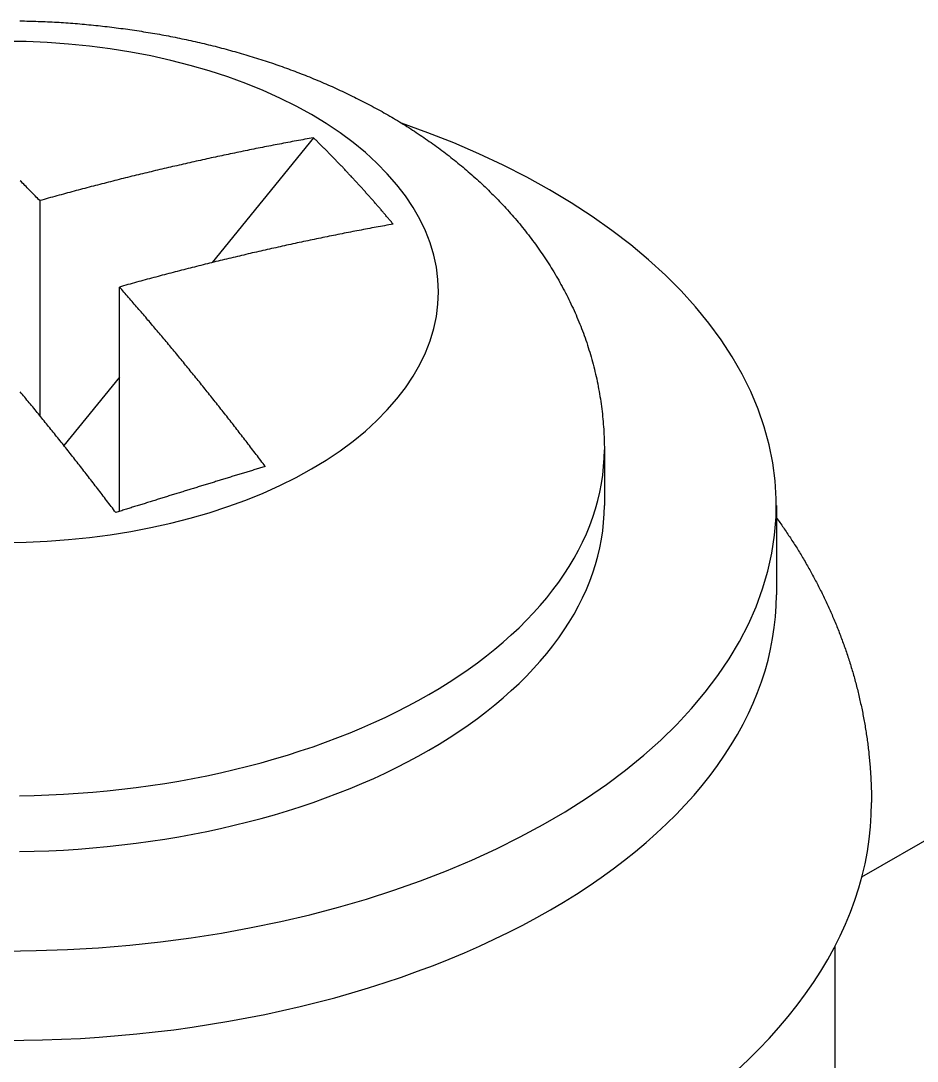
# Model space of a CAD drawing. Extents: x 3.27 to 9.48, y 3.29 to 7.63.
# Drawn here: x 9.0402 to 9.1756, y 6.4386 to 6.5957 of the extents above; entities that cross this region are included whole.
import ezdxf

# ---------------------------------------------------------------- set-up
doc = ezdxf.new("R2010")
doc.units = 0
doc.layers.add('VISIBLE_EDGES_ANSI_', color=7, linetype='CONTINUOUS')
doc.layers.add('VISIBLE_TANGENT_EDGES_ANSI', color=7, linetype='CONTINUOUS')

msp = doc.modelspace()

# ---------------------------------------------------------------- linework, layer by layer
at = {"layer": 'VISIBLE_EDGES_ANSI_'}
for p, q in [((9.08444, 6.57801), (9.06916, 6.55917)), ((9.0431, 6.56852), (9.0431, 6.53608)), ((9.16727, 6.46642), (9.33292, 6.56205)), ((9.05514, 6.52161), (9.05514, 6.55548)), ((9.05514, 6.54188), (9.04675, 6.53155)), ((9.12838, 6.53092), (9.12838, 6.52251)), ((9.15436, 6.52251), (9.15436, 6.50901))]:
    msp.add_line(p, q, dxfattribs=at)
for points in [[(9.04009, 6.59567, 0), (9.04044, 6.59566, 0), (9.04079, 6.59565, 0), (9.04114, 6.59564, 0), (9.04149, 6.59564, 0), (9.04184, 6.59563, 0), (9.04219, 6.59561, 0), (9.04253, 6.5956, 0), (9.04288, 6.59559, 0), (9.04323, 6.59558, 0), (9.04358, 6.59556, 0), (9.04393, 6.59555, 0), (9.04428, 6.59553, 0), (9.04462, 6.59551, 0), (9.04497, 6.5955, 0), (9.04532, 6.59548, 0), (9.04567, 6.59546, 0), (9.04602, 6.59544, 0), (9.04636, 6.59541, 0), (9.04671, 6.59539, 0), (9.04706, 6.59537, 0), (9.04741, 6.59534, 0), (9.04775, 6.59532, 0), (9.0481, 6.59529, 0), (9.04845, 6.59527, 0), (9.0488, 6.59524, 0), (9.04914, 6.59521, 0), (9.04949, 6.59518, 0), (9.04984, 6.59515, 0), (9.05018, 6.59512, 0), (9.05053, 6.59508, 0), (9.05087, 6.59505, 0), (9.05122, 6.59502, 0), (9.05157, 6.59498, 0), (9.05191, 6.59495, 0), (9.05226, 6.59491, 0), (9.0526, 6.59487, 0), (9.05295, 6.59483, 0), (9.05329, 6.59479, 0), (9.05364, 6.59475, 0), (9.05398, 6.59471, 0), (9.05433, 6.59467, 0), (9.05467, 6.59462, 0), (9.05502, 6.59458, 0), (9.05536, 6.59453, 0), (9.0557, 6.59449, 0), (9.05605, 6.59444, 0), (9.05639, 6.59439, 0), (9.05673, 6.59435, 0), (9.05708, 6.5943, 0), (9.05742, 6.59424, 0), (9.05776, 6.59419, 0), (9.05811, 6.59414, 0), (9.05845, 6.59409, 0), (9.05879, 6.59403, 0), (9.05913, 6.59398, 0), (9.05947, 6.59392, 0), (9.05981, 6.59387, 0), (9.06015, 6.59381, 0), (9.0605, 6.59375, 0), (9.06084, 6.59369, 0), (9.06118, 6.59363, 0), (9.06152, 6.59357, 0), (9.06186, 6.5935, 0), (9.0622, 6.59344, 0), (9.06253, 6.59338, 0), (9.06287, 6.59331, 0), (9.06321, 6.59325, 0), (9.06355, 6.59318, 0), (9.06389, 6.59311, 0), (9.06423, 6.59304, 0), (9.06456, 6.59297, 0), (9.0649, 6.5929, 0), (9.06524, 6.59283, 0), (9.06557, 6.59276, 0), (9.06591, 6.59268, 0), (9.06625, 6.59261, 0), (9.06658, 6.59253, 0), (9.06692, 6.59246, 0), (9.06725, 6.59238, 0), (9.06759, 6.5923, 0), (9.06792, 6.59222, 0), (9.06825, 6.59214, 0), (9.06859, 6.59206, 0), (9.06892, 6.59198, 0), (9.06925, 6.5919, 0), (9.06959, 6.59182, 0), (9.06992, 6.59173, 0), (9.07025, 6.59165, 0), (9.07058, 6.59156, 0), (9.07091, 6.59147, 0), (9.07125, 6.59138, 0), (9.07158, 6.59129, 0), (9.07191, 6.5912, 0), (9.07224, 6.59111, 0), (9.07257, 6.59102, 0), (9.07289, 6.59093, 0), (9.07322, 6.59083, 0), (9.07355, 6.59074, 0), (9.07388, 6.59064, 0), (9.07421, 6.59055, 0), (9.07453, 6.59045, 0), (9.07486, 6.59035, 0), (9.07519, 6.59025, 0), (9.07551, 6.59015, 0), (9.07584, 6.59005, 0), (9.07616, 6.58994, 0), (9.07649, 6.58984, 0), (9.07681, 6.58974, 0), (9.07714, 6.58963, 0), (9.07746, 6.58952, 0), (9.07778, 6.58942, 0), (9.0781, 6.58931, 0), (9.07843, 6.5892, 0), (9.07875, 6.58909, 0), (9.07907, 6.58898, 0), (9.07939, 6.58886, 0), (9.07971, 6.58875, 0), (9.08003, 6.58864, 0), (9.08035, 6.58852, 0), (9.08067, 6.5884, 0), (9.08099, 6.58829, 0), (9.08131, 6.58817, 0), (9.08162, 6.58805, 0), (9.08194, 6.58793, 0), (9.08226, 6.58781, 0), (9.08257, 6.58768, 0), (9.08289, 6.58756, 0), (9.0832, 6.58744, 0), (9.08352, 6.58731, 0), (9.08383, 6.58719, 0), (9.08415, 6.58706, 0), (9.08446, 6.58693, 0), (9.08477, 6.5868, 0), (9.08509, 6.58667, 0), (9.0854, 6.58654, 0), (9.08571, 6.58641, 0), (9.08602, 6.58627, 0), (9.08633, 6.58614, 0), (9.08664, 6.586, 0), (9.08695, 6.58587, 0), (9.08726, 6.58573, 0), (9.08756, 6.58559, 0), (9.08787, 6.58545, 0), (9.08818, 6.58531, 0), (9.08849, 6.58517, 0), (9.08879, 6.58503, 0), (9.0891, 6.58488, 0), (9.0894, 6.58474, 0), (9.08971, 6.58459, 0), (9.09001, 6.58445, 0), (9.09031, 6.5843, 0), (9.09062, 6.58415, 0), (9.09092, 6.584, 0), (9.09122, 6.58385, 0), (9.09152, 6.5837, 0), (9.09182, 6.58355, 0), (9.09212, 6.58339, 0), (9.09242, 6.58324, 0), (9.09272, 6.58308, 0), (9.09302, 6.58292, 0), (9.09332, 6.58276, 0), (9.09361, 6.5826, 0), (9.09391, 6.58244, 0), (9.09421, 6.58228, 0), (9.0945, 6.58212, 0), (9.0948, 6.58196, 0), (9.09509, 6.58179, 0), (9.09538, 6.58162, 0), (9.09567, 6.58146, 0), (9.09597, 6.58129, 0), (9.09626, 6.58112, 0), (9.09655, 6.58095, 0), (9.09684, 6.58078, 0), (9.09713, 6.5806, 0), (9.09742, 6.58043, 0), (9.0977, 6.58025, 0), (9.09799, 6.58008, 0), (9.09828, 6.5799, 0), (9.09856, 6.57972, 0), (9.09885, 6.57954, 0), (9.09913, 6.57936, 0), (9.09942, 6.57917, 0), (9.0997, 6.57899, 0), (9.09998, 6.5788, 0), (9.10026, 6.57862, 0), (9.10054, 6.57843, 0), (9.10082, 6.57824, 0), (9.1011, 6.57805, 0), (9.10138, 6.57786, 0), (9.10166, 6.57767, 0), (9.10194, 6.57747, 0), (9.10221, 6.57728, 0), (9.10249, 6.57708, 0), (9.10276, 6.57688, 0), (9.10304, 6.57669, 0), (9.10331, 6.57649, 0), (9.10358, 6.57628, 0), (9.10385, 6.57608, 0), (9.10412, 6.57588, 0), (9.10439, 6.57567, 0), (9.10466, 6.57547, 0), (9.10493, 6.57526, 0), (9.1052, 6.57505, 0), (9.10546, 6.57484, 0), (9.10573, 6.57463, 0), (9.106, 6.57441, 0), (9.10626, 6.5742, 0), (9.10652, 6.57398, 0), (9.10678, 6.57377, 0), (9.10705, 6.57355, 0), (9.10731, 6.57333, 0), (9.10757, 6.57311, 0), (9.10782, 6.57288, 0), (9.10808, 6.57266, 0), (9.10834, 6.57243, 0), (9.10859, 6.57221, 0), (9.10885, 6.57198, 0), (9.1091, 6.57175, 0), (9.10936, 6.57152, 0), (9.10961, 6.57129, 0), (9.10986, 6.57105, 0), (9.11011, 6.57082, 0), (9.11036, 6.57058, 0), (9.11061, 6.57034, 0), (9.11086, 6.57011, 0), (9.1111, 6.56986, 0), (9.11135, 6.56962, 0), (9.11159, 6.56938, 0), (9.11184, 6.56913, 0), (9.11208, 6.56889, 0), (9.11232, 6.56864, 0), (9.11256, 6.56839, 0), (9.1128, 6.56814, 0), (9.11304, 6.56788, 0), (9.11328, 6.56763, 0), (9.11351, 6.56737, 0), (9.11375, 6.56711, 0), (9.11398, 6.56685, 0), (9.11422, 6.56659, 0), (9.11445, 6.56633, 0), (9.11468, 6.56607, 0), (9.11491, 6.5658, 0), (9.11514, 6.56553, 0), (9.11536, 6.56527, 0), (9.11559, 6.565, 0), (9.11581, 6.56472, 0), (9.11603, 6.56445, 0), (9.11626, 6.56418, 0), (9.11648, 6.5639, 0), (9.11669, 6.56362, 0), (9.11691, 6.56334, 0), (9.11713, 6.56306, 0), (9.11734, 6.56278, 0), (9.11755, 6.5625, 0), (9.11777, 6.56221, 0), (9.11798, 6.56193, 0), (9.11818, 6.56164, 0), (9.11839, 6.56135, 0), (9.1186, 6.56106, 0), (9.1188, 6.56076, 0), (9.119, 6.56047, 0), (9.1192, 6.56017, 0), (9.1194, 6.55987, 0), (9.1196, 6.55958, 0), (9.11979, 6.55927, 0), (9.11999, 6.55897, 0), (9.12018, 6.55867, 0), (9.12037, 6.55836, 0), (9.12056, 6.55806, 0), (9.12075, 6.55775, 0), (9.12093, 6.55744, 0), (9.12112, 6.55713, 0), (9.1213, 6.55681, 0), (9.12148, 6.5565, 0), (9.12166, 6.55618, 0), (9.12183, 6.55587, 0), (9.12201, 6.55555, 0), (9.12218, 6.55523, 0), (9.12235, 6.55491, 0), (9.12252, 6.55458, 0), (9.12269, 6.55426, 0), (9.12285, 6.55393, 0), (9.12301, 6.5536, 0), (9.12318, 6.55327, 0), (9.12333, 6.55294, 0), (9.12349, 6.55261, 0), (9.12365, 6.55227, 0), (9.1238, 6.55194, 0), (9.12395, 6.5516, 0), (9.1241, 6.55126, 0), (9.12424, 6.55092, 0), (9.12439, 6.55058, 0), (9.12453, 6.55024, 0), (9.12467, 6.54989, 0), (9.12481, 6.54955, 0), (9.12494, 6.5492, 0), (9.12508, 6.54885, 0), (9.12521, 6.5485, 0), (9.12534, 6.54815, 0), (9.12546, 6.54779, 0), (9.12559, 6.54744, 0), (9.12571, 6.54708, 0), (9.12582, 6.54672, 0), (9.12594, 6.54636, 0), (9.12605, 6.546, 0), (9.12617, 6.54564, 0), (9.12627, 6.54528, 0), (9.12638, 6.54492, 0), (9.12648, 6.54455, 0), (9.12658, 6.54419, 0), (9.12668, 6.54382, 0), (9.12678, 6.54345, 0), (9.12687, 6.54308, 0), (9.12696, 6.54271, 0), (9.12705, 6.54234, 0), (9.12713, 6.54197, 0), (9.12722, 6.5416, 0), (9.1273, 6.54123, 0), (9.12737, 6.54085, 0), (9.12745, 6.54048, 0), (9.12752, 6.5401, 0), (9.12759, 6.53973, 0), (9.12765, 6.53935, 0), (9.12772, 6.53897, 0), (9.12778, 6.53859, 0), (9.12783, 6.53821, 0), (9.12789, 6.53783, 0), (9.12794, 6.53745, 0), (9.12799, 6.53707, 0), (9.12804, 6.53669, 0), (9.12808, 6.53631, 0), (9.12812, 6.53593, 0), (9.12816, 6.53554, 0), (9.12819, 6.53516, 0), (9.12822, 6.53478, 0), (9.12825, 6.53439, 0), (9.12828, 6.53401, 0), (9.1283, 6.53362, 0), (9.12832, 6.53324, 0), (9.12834, 6.53285, 0), (9.12835, 6.53247, 0), (9.12836, 6.53208, 0), (9.12837, 6.5317, 0), (9.12838, 6.53131, 0), (9.12838, 6.53092, 0)], [(9.03783, 6.45523, 0), (9.04256, 6.45529, 0), (9.04729, 6.45545, 0), (9.052, 6.45573, 0), (9.05669, 6.45612, 0), (9.06135, 6.45662, 0), (9.06597, 6.45722, 0), (9.07054, 6.45794, 0), (9.07506, 6.45876, 0), (9.07952, 6.45968, 0), (9.08391, 6.46071, 0), (9.08822, 6.46185, 0), (9.09245, 6.46308, 0), (9.09658, 6.46441, 0), (9.10063, 6.46584, 0), (9.10456, 6.46736, 0), (9.10839, 6.46897, 0), (9.1121, 6.47067, 0), (9.11569, 6.47245, 0), (9.11915, 6.47432, 0), (9.12247, 6.47627, 0), (9.12566, 6.47829, 0), (9.1287, 6.48039, 0), (9.13159, 6.48256, 0), (9.13432, 6.48479, 0), (9.1369, 6.48709, 0), (9.13931, 6.48944, 0), (9.14156, 6.49185, 0), (9.14363, 6.49431, 0), (9.14553, 6.49681, 0), (9.14725, 6.49936, 0), (9.14879, 6.50195, 0), (9.15014, 6.50457, 0), (9.15131, 6.50722, 0), (9.15229, 6.5099, 0), (9.15309, 6.51259, 0), (9.15369, 6.5153, 0), (9.1541, 6.51803, 0), (9.15432, 6.52076, 0), (9.15435, 6.5235, 0), (9.15418, 6.52623, 0), (9.15383, 6.52896, 0), (9.15328, 6.53167, 0), (9.15254, 6.53437, 0), (9.15161, 6.53706, 0), (9.15049, 6.53971, 0), (9.14918, 6.54234, 0), (9.1477, 6.54494, 0), (9.14603, 6.5475, 0), (9.14418, 6.55002, 0), (9.14215, 6.55249, 0), (9.13996, 6.55491, 0), (9.13759, 6.55728, 0), (9.13506, 6.5596, 0), (9.13237, 6.56185, 0), (9.12953, 6.56403, 0), (9.12653, 6.56615, 0), (9.12338, 6.56819, 0), (9.1201, 6.57016, 0), (9.11667, 6.57206, 0), (9.11312, 6.57386, 0), (9.10944, 6.57559, 0), (9.10565, 6.57723, 0), (9.10174, 6.57877, 0), (9.09773, 6.58022, 0)], [(9.08444, 6.57801, 0), (9.08412, 6.57796, 0), (9.0838, 6.5779, 0), (9.08348, 6.57784, 0), (9.08316, 6.57778, 0), (9.08284, 6.57772, 0), (9.08252, 6.57766, 0), (9.0822, 6.57761, 0), (9.08187, 6.57755, 0), (9.08155, 6.57749, 0), (9.08123, 6.57743, 0), (9.08091, 6.57737, 0), (9.08059, 6.57731, 0), (9.08027, 6.57725, 0), (9.07994, 6.57718, 0), (9.07962, 6.57712, 0), (9.0793, 6.57706, 0), (9.07898, 6.577, 0), (9.07866, 6.57694, 0), (9.07834, 6.57688, 0), (9.07801, 6.57681, 0), (9.07769, 6.57675, 0), (9.07737, 6.57669, 0), (9.07705, 6.57662, 0), (9.07673, 6.57656, 0), (9.0764, 6.5765, 0), (9.07608, 6.57643, 0), (9.07576, 6.57637, 0), (9.07544, 6.5763, 0), (9.07511, 6.57624, 0), (9.07479, 6.57617, 0), (9.07447, 6.57611, 0), (9.07415, 6.57604, 0), (9.07383, 6.57598, 0), (9.0735, 6.57591, 0), (9.07318, 6.57584, 0), (9.07286, 6.57578, 0), (9.07254, 6.57571, 0), (9.07221, 6.57564, 0), (9.07189, 6.57558, 0), (9.07157, 6.57551, 0), (9.07125, 6.57544, 0), (9.07092, 6.57537, 0), (9.0706, 6.5753, 0), (9.07028, 6.57523, 0), (9.06996, 6.57517, 0), (9.06963, 6.5751, 0), (9.06931, 6.57503, 0), (9.06899, 6.57496, 0), (9.06866, 6.57489, 0), (9.06834, 6.57482, 0), (9.06802, 6.57475, 0), (9.0677, 6.57467, 0), (9.06737, 6.5746, 0), (9.06705, 6.57453, 0), (9.06673, 6.57446, 0), (9.0664, 6.57439, 0), (9.06608, 6.57432, 0), (9.06576, 6.57424, 0), (9.06544, 6.57417, 0), (9.06511, 6.5741, 0), (9.06479, 6.57402, 0), (9.06447, 6.57395, 0), (9.06414, 6.57388, 0), (9.06382, 6.5738, 0), (9.0635, 6.57373, 0), (9.06317, 6.57365, 0), (9.06285, 6.57358, 0), (9.06253, 6.5735, 0), (9.0622, 6.57343, 0), (9.06188, 6.57335, 0), (9.06156, 6.57328, 0), (9.06123, 6.5732, 0), (9.06091, 6.57312, 0), (9.06059, 6.57305, 0), (9.06026, 6.57297, 0), (9.05994, 6.57289, 0), (9.05962, 6.57282, 0), (9.05929, 6.57274, 0), (9.05897, 6.57266, 0), (9.05865, 6.57258, 0), (9.05832, 6.5725, 0), (9.058, 6.57243, 0), (9.05768, 6.57235, 0), (9.05735, 6.57227, 0), (9.05703, 6.57219, 0), (9.05671, 6.57211, 0), (9.05638, 6.57203, 0), (9.05606, 6.57195, 0), (9.05573, 6.57187, 0), (9.05541, 6.57179, 0), (9.05509, 6.5717, 0), (9.05476, 6.57162, 0), (9.05444, 6.57154, 0), (9.05412, 6.57146, 0), (9.05379, 6.57138, 0), (9.05347, 6.57129, 0), (9.05314, 6.57121, 0), (9.05282, 6.57113, 0), (9.0525, 6.57105, 0), (9.05217, 6.57096, 0), (9.05185, 6.57088, 0), (9.05153, 6.5708, 0), (9.0512, 6.57071, 0), (9.05088, 6.57063, 0), (9.05055, 6.57054, 0), (9.05023, 6.57046, 0), (9.04991, 6.57037, 0), (9.04958, 6.57029, 0), (9.04926, 6.5702, 0), (9.04893, 6.57011, 0), (9.04861, 6.57003, 0), (9.04829, 6.56994, 0), (9.04796, 6.56985, 0), (9.04764, 6.56977, 0), (9.04731, 6.56968, 0), (9.04699, 6.56959, 0), (9.04667, 6.5695, 0), (9.04634, 6.56942, 0), (9.04602, 6.56933, 0), (9.04569, 6.56924, 0), (9.04537, 6.56915, 0), (9.04505, 6.56906, 0), (9.04472, 6.56897, 0), (9.0444, 6.56888, 0), (9.04407, 6.56879, 0), (9.04375, 6.5687, 0), (9.04342, 6.56861, 0), (9.0431, 6.56852, 0)], [(9.09648, 6.56497, 0), (9.09639, 6.56508, 0), (9.0963, 6.56519, 0), (9.09621, 6.5653, 0), (9.09612, 6.5654, 0), (9.09603, 6.56551, 0), (9.09594, 6.56562, 0), (9.09585, 6.56573, 0), (9.09576, 6.56583, 0), (9.09567, 6.56594, 0), (9.09558, 6.56605, 0), (9.09549, 6.56615, 0), (9.0954, 6.56626, 0), (9.09531, 6.56637, 0), (9.09522, 6.56647, 0), (9.09513, 6.56658, 0), (9.09504, 6.56668, 0), (9.09495, 6.56679, 0), (9.09486, 6.5669, 0), (9.09477, 6.567, 0), (9.09468, 6.56711, 0), (9.09459, 6.56721, 0), (9.0945, 6.56732, 0), (9.09441, 6.56742, 0), (9.09431, 6.56753, 0), (9.09422, 6.56764, 0), (9.09413, 6.56774, 0), (9.09404, 6.56785, 0), (9.09395, 6.56795, 0), (9.09386, 6.56806, 0), (9.09377, 6.56816, 0), (9.09367, 6.56827, 0), (9.09358, 6.56837, 0), (9.09349, 6.56848, 0), (9.0934, 6.56858, 0), (9.09331, 6.56868, 0), (9.09322, 6.56879, 0), (9.09312, 6.56889, 0), (9.09303, 6.569, 0), (9.09294, 6.5691, 0), (9.09285, 6.56921, 0), (9.09275, 6.56931, 0), (9.09266, 6.56941, 0), (9.09257, 6.56952, 0), (9.09248, 6.56962, 0), (9.09238, 6.56972, 0), (9.09229, 6.56983, 0), (9.0922, 6.56993, 0), (9.09211, 6.57004, 0), (9.09201, 6.57014, 0), (9.09192, 6.57024, 0), (9.09183, 6.57034, 0), (9.09173, 6.57045, 0), (9.09164, 6.57055, 0), (9.09155, 6.57065, 0), (9.09145, 6.57076, 0), (9.09136, 6.57086, 0), (9.09127, 6.57096, 0), (9.09117, 6.57106, 0), (9.09108, 6.57117, 0), (9.09099, 6.57127, 0), (9.09089, 6.57137, 0), (9.0908, 6.57147, 0), (9.0907, 6.57157, 0), (9.09061, 6.57168, 0), (9.09052, 6.57178, 0), (9.09042, 6.57188, 0), (9.09033, 6.57198, 0), (9.09023, 6.57208, 0), (9.09014, 6.57219, 0), (9.09004, 6.57229, 0), (9.08995, 6.57239, 0), (9.08986, 6.57249, 0), (9.08976, 6.57259, 0), (9.08967, 6.57269, 0), (9.08957, 6.57279, 0), (9.08948, 6.57289, 0), (9.08938, 6.57299, 0), (9.08929, 6.57309, 0), (9.08919, 6.5732, 0), (9.0891, 6.5733, 0), (9.089, 6.5734, 0), (9.08891, 6.5735, 0), (9.08881, 6.5736, 0), (9.08872, 6.5737, 0), (9.08862, 6.5738, 0), (9.08852, 6.5739, 0), (9.08843, 6.574, 0), (9.08833, 6.5741, 0), (9.08824, 6.5742, 0), (9.08814, 6.5743, 0), (9.08804, 6.5744, 0), (9.08795, 6.57449, 0), (9.08785, 6.57459, 0), (9.08776, 6.57469, 0), (9.08766, 6.57479, 0), (9.08756, 6.57489, 0), (9.08747, 6.57499, 0), (9.08737, 6.57509, 0), (9.08727, 6.57519, 0), (9.08718, 6.57529, 0), (9.08708, 6.57539, 0), (9.08698, 6.57548, 0), (9.08689, 6.57558, 0), (9.08679, 6.57568, 0), (9.08669, 6.57578, 0), (9.0866, 6.57588, 0), (9.0865, 6.57598, 0), (9.0864, 6.57607, 0), (9.08631, 6.57617, 0), (9.08621, 6.57627, 0), (9.08611, 6.57637, 0), (9.08601, 6.57646, 0), (9.08592, 6.57656, 0), (9.08582, 6.57666, 0), (9.08572, 6.57676, 0), (9.08562, 6.57685, 0), (9.08553, 6.57695, 0), (9.08543, 6.57705, 0), (9.08533, 6.57714, 0), (9.08523, 6.57724, 0), (9.08513, 6.57734, 0), (9.08504, 6.57744, 0), (9.08494, 6.57753, 0), (9.08484, 6.57763, 0), (9.08474, 6.57772, 0), (9.08464, 6.57782, 0), (9.08454, 6.57792, 0), (9.08444, 6.57801, 0)], [(9.0431, 6.56852, 0), (9.04293, 6.5687, 0), (9.04275, 6.56888, 0), (9.04258, 6.56905, 0), (9.04241, 6.56923, 0), (9.04224, 6.56941, 0), (9.04206, 6.56959, 0), (9.04189, 6.56976, 0), (9.04172, 6.56994, 0), (9.04155, 6.57011, 0), (9.04137, 6.57029, 0), (9.0412, 6.57047, 0), (9.04103, 6.57064, 0), (9.04086, 6.57082, 0), (9.04068, 6.57099, 0), (9.04051, 6.57117, 0), (9.04034, 6.57134, 0), (9.04016, 6.57151, 0)], [(9.09648, 6.56497, 0), (9.09616, 6.56492, 0), (9.09584, 6.56486, 0), (9.09552, 6.5648, 0), (9.09519, 6.56474, 0), (9.09487, 6.56468, 0), (9.09455, 6.56463, 0), (9.09423, 6.56457, 0), (9.09391, 6.56451, 0), (9.09359, 6.56445, 0), (9.09327, 6.56439, 0), (9.09294, 6.56433, 0), (9.09262, 6.56427, 0), (9.0923, 6.56421, 0), (9.09198, 6.56415, 0), (9.09166, 6.56408, 0), (9.09134, 6.56402, 0), (9.09101, 6.56396, 0), (9.09069, 6.5639, 0), (9.09037, 6.56384, 0), (9.09005, 6.56377, 0), (9.08973, 6.56371, 0), (9.0894, 6.56365, 0), (9.08908, 6.56359, 0), (9.08876, 6.56352, 0), (9.08844, 6.56346, 0), (9.08812, 6.56339, 0), (9.08779, 6.56333, 0), (9.08747, 6.56327, 0), (9.08715, 6.5632, 0), (9.08683, 6.56314, 0), (9.08651, 6.56307, 0), (9.08618, 6.563, 0), (9.08586, 6.56294, 0), (9.08554, 6.56287, 0), (9.08522, 6.56281, 0), (9.08489, 6.56274, 0), (9.08457, 6.56267, 0), (9.08425, 6.5626, 0), (9.08393, 6.56254, 0), (9.0836, 6.56247, 0), (9.08328, 6.5624, 0), (9.08296, 6.56233, 0), (9.08264, 6.56226, 0), (9.08231, 6.5622, 0), (9.08199, 6.56213, 0), (9.08167, 6.56206, 0), (9.08135, 6.56199, 0), (9.08102, 6.56192, 0), (9.0807, 6.56185, 0), (9.08038, 6.56178, 0), (9.08005, 6.56171, 0), (9.07973, 6.56164, 0), (9.07941, 6.56156, 0), (9.07909, 6.56149, 0), (9.07876, 6.56142, 0), (9.07844, 6.56135, 0), (9.07812, 6.56128, 0), (9.07779, 6.5612, 0), (9.07747, 6.56113, 0), (9.07715, 6.56106, 0), (9.07682, 6.56099, 0), (9.0765, 6.56091, 0), (9.07618, 6.56084, 0), (9.07586, 6.56076, 0), (9.07553, 6.56069, 0), (9.07521, 6.56062, 0), (9.07489, 6.56054, 0), (9.07456, 6.56047, 0), (9.07424, 6.56039, 0), (9.07392, 6.56031, 0), (9.07359, 6.56024, 0), (9.07327, 6.56016, 0), (9.07295, 6.56009, 0), (9.07262, 6.56001, 0), (9.0723, 6.55993, 0), (9.07198, 6.55986, 0), (9.07165, 6.55978, 0), (9.07133, 6.5597, 0), (9.07101, 6.55962, 0), (9.07068, 6.55954, 0), (9.07036, 6.55947, 0), (9.07003, 6.55939, 0), (9.06971, 6.55931, 0), (9.06939, 6.55923, 0), (9.06906, 6.55915, 0), (9.06874, 6.55907, 0), (9.06842, 6.55899, 0), (9.06809, 6.55891, 0), (9.06777, 6.55883, 0), (9.06745, 6.55875, 0), (9.06712, 6.55867, 0), (9.0668, 6.55858, 0), (9.06647, 6.5585, 0), (9.06615, 6.55842, 0), (9.06583, 6.55834, 0), (9.0655, 6.55826, 0), (9.06518, 6.55817, 0), (9.06486, 6.55809, 0), (9.06453, 6.55801, 0), (9.06421, 6.55792, 0), (9.06388, 6.55784, 0), (9.06356, 6.55776, 0), (9.06324, 6.55767, 0), (9.06291, 6.55759, 0), (9.06259, 6.5575, 0), (9.06226, 6.55742, 0), (9.06194, 6.55733, 0), (9.06162, 6.55725, 0), (9.06129, 6.55716, 0), (9.06097, 6.55708, 0), (9.06064, 6.55699, 0), (9.06032, 6.5569, 0), (9.06, 6.55682, 0), (9.05967, 6.55673, 0), (9.05935, 6.55664, 0), (9.05902, 6.55655, 0), (9.0587, 6.55647, 0), (9.05838, 6.55638, 0), (9.05805, 6.55629, 0), (9.05773, 6.5562, 0), (9.0574, 6.55611, 0), (9.05708, 6.55602, 0), (9.05676, 6.55593, 0), (9.05643, 6.55584, 0), (9.05611, 6.55575, 0), (9.05578, 6.55566, 0), (9.05546, 6.55557, 0), (9.05514, 6.55548, 0)], [(9.07717, 6.52838, 0), (9.077, 6.52861, 0), (9.07683, 6.52884, 0), (9.07665, 6.52906, 0), (9.07648, 6.52929, 0), (9.07631, 6.52952, 0), (9.07614, 6.52974, 0), (9.07597, 6.52997, 0), (9.0758, 6.53019, 0), (9.07563, 6.53042, 0), (9.07546, 6.53064, 0), (9.07528, 6.53087, 0), (9.07511, 6.53109, 0), (9.07494, 6.53131, 0), (9.07477, 6.53154, 0), (9.0746, 6.53176, 0), (9.07443, 6.53199, 0), (9.07426, 6.53221, 0), (9.07408, 6.53243, 0), (9.07391, 6.53265, 0), (9.07374, 6.53288, 0), (9.07357, 6.5331, 0), (9.0734, 6.53332, 0), (9.07323, 6.53354, 0), (9.07305, 6.53376, 0), (9.07288, 6.53398, 0), (9.07271, 6.53421, 0), (9.07254, 6.53443, 0), (9.07237, 6.53465, 0), (9.0722, 6.53487, 0), (9.07202, 6.53509, 0), (9.07185, 6.53531, 0), (9.07168, 6.53553, 0), (9.07151, 6.53575, 0), (9.07134, 6.53596, 0), (9.07117, 6.53618, 0), (9.07099, 6.5364, 0), (9.07082, 6.53662, 0), (9.07065, 6.53684, 0), (9.07048, 6.53706, 0), (9.07031, 6.53727, 0), (9.07013, 6.53749, 0), (9.06996, 6.53771, 0), (9.06979, 6.53793, 0), (9.06962, 6.53814, 0), (9.06945, 6.53836, 0), (9.06927, 6.53858, 0), (9.0691, 6.53879, 0), (9.06893, 6.53901, 0), (9.06876, 6.53922, 0), (9.06859, 6.53944, 0), (9.06841, 6.53965, 0), (9.06824, 6.53987, 0), (9.06807, 6.54008, 0), (9.0679, 6.5403, 0), (9.06773, 6.54051, 0), (9.06755, 6.54072, 0), (9.06738, 6.54094, 0), (9.06721, 6.54115, 0), (9.06704, 6.54136, 0), (9.06687, 6.54158, 0), (9.06669, 6.54179, 0), (9.06652, 6.542, 0), (9.06635, 6.54221, 0), (9.06618, 6.54243, 0), (9.066, 6.54264, 0), (9.06583, 6.54285, 0), (9.06566, 6.54306, 0), (9.06549, 6.54327, 0), (9.06532, 6.54348, 0), (9.06514, 6.54369, 0), (9.06497, 6.5439, 0), (9.0648, 6.54411, 0), (9.06463, 6.54432, 0), (9.06445, 6.54453, 0), (9.06428, 6.54474, 0), (9.06411, 6.54495, 0), (9.06394, 6.54516, 0), (9.06376, 6.54537, 0), (9.06359, 6.54558, 0), (9.06342, 6.54578, 0), (9.06325, 6.54599, 0), (9.06308, 6.5462, 0), (9.0629, 6.54641, 0), (9.06273, 6.54661, 0), (9.06256, 6.54682, 0), (9.06239, 6.54703, 0), (9.06221, 6.54723, 0), (9.06204, 6.54744, 0), (9.06187, 6.54765, 0), (9.0617, 6.54785, 0), (9.06152, 6.54806, 0), (9.06135, 6.54826, 0), (9.06118, 6.54847, 0), (9.06101, 6.54867, 0), (9.06083, 6.54888, 0), (9.06066, 6.54908, 0), (9.06049, 6.54928, 0), (9.06032, 6.54949, 0), (9.06014, 6.54969, 0), (9.05997, 6.54989, 0), (9.0598, 6.5501, 0), (9.05963, 6.5503, 0), (9.05945, 6.5505, 0), (9.05928, 6.5507, 0), (9.05911, 6.55091, 0), (9.05893, 6.55111, 0), (9.05876, 6.55131, 0), (9.05859, 6.55151, 0), (9.05842, 6.55171, 0), (9.05824, 6.55191, 0), (9.05807, 6.55211, 0), (9.0579, 6.55231, 0), (9.05773, 6.55251, 0), (9.05755, 6.55271, 0), (9.05738, 6.55291, 0), (9.05721, 6.55311, 0), (9.05704, 6.55331, 0), (9.05686, 6.55351, 0), (9.05669, 6.55371, 0), (9.05652, 6.55391, 0), (9.05634, 6.5541, 0), (9.05617, 6.5543, 0), (9.056, 6.5545, 0), (9.05583, 6.5547, 0), (9.05565, 6.55489, 0), (9.05548, 6.55509, 0), (9.05531, 6.55529, 0), (9.05514, 6.55548, 0)], [(9.05458, 6.52144, 0), (9.05441, 6.52166, 0), (9.05424, 6.52189, 0), (9.05407, 6.52212, 0), (9.0539, 6.52234, 0), (9.05373, 6.52257, 0), (9.05356, 6.52279, 0), (9.05339, 6.52302, 0), (9.05321, 6.52324, 0), (9.05304, 6.52347, 0), (9.05287, 6.52369, 0), (9.0527, 6.52392, 0), (9.05253, 6.52414, 0), (9.05236, 6.52437, 0), (9.05219, 6.52459, 0), (9.05201, 6.52481, 0), (9.05184, 6.52504, 0), (9.05167, 6.52526, 0), (9.0515, 6.52548, 0), (9.05133, 6.52571, 0), (9.05116, 6.52593, 0), (9.05099, 6.52615, 0), (9.05081, 6.52637, 0), (9.05064, 6.52659, 0), (9.05047, 6.52681, 0), (9.0503, 6.52704, 0), (9.05013, 6.52726, 0), (9.04996, 6.52748, 0), (9.04978, 6.5277, 0), (9.04961, 6.52792, 0), (9.04944, 6.52814, 0), (9.04927, 6.52836, 0), (9.0491, 6.52858, 0), (9.04893, 6.5288, 0), (9.04875, 6.52902, 0), (9.04858, 6.52924, 0), (9.04841, 6.52945, 0), (9.04824, 6.52967, 0), (9.04807, 6.52989, 0), (9.04789, 6.53011, 0), (9.04772, 6.53033, 0), (9.04755, 6.53054, 0), (9.04738, 6.53076, 0), (9.04721, 6.53098, 0), (9.04703, 6.53119, 0), (9.04686, 6.53141, 0), (9.04669, 6.53163, 0), (9.04652, 6.53184, 0), (9.04635, 6.53206, 0), (9.04617, 6.53227, 0), (9.046, 6.53249, 0), (9.04583, 6.5327, 0), (9.04566, 6.53292, 0), (9.04549, 6.53313, 0), (9.04531, 6.53335, 0), (9.04514, 6.53356, 0), (9.04497, 6.53378, 0), (9.0448, 6.53399, 0), (9.04463, 6.5342, 0), (9.04445, 6.53442, 0), (9.04428, 6.53463, 0), (9.04411, 6.53484, 0), (9.04394, 6.53505, 0), (9.04377, 6.53527, 0), (9.04359, 6.53548, 0), (9.04342, 6.53569, 0), (9.04325, 6.5359, 0), (9.04308, 6.53611, 0), (9.0429, 6.53632, 0), (9.04273, 6.53653, 0), (9.04256, 6.53674, 0), (9.04239, 6.53696, 0), (9.04221, 6.53717, 0), (9.04204, 6.53737, 0), (9.04187, 6.53758, 0), (9.0417, 6.53779, 0), (9.04153, 6.538, 0), (9.04135, 6.53821, 0), (9.04118, 6.53842, 0), (9.04101, 6.53863, 0), (9.04084, 6.53884, 0), (9.04066, 6.53904, 0), (9.04049, 6.53925, 0), (9.04032, 6.53946, 0), (9.04015, 6.53967, 0)], [(9.07717, 6.52838, 0), (9.07699, 6.52833, 0), (9.07682, 6.52828, 0), (9.07665, 6.52823, 0), (9.07647, 6.52817, 0), (9.0763, 6.52812, 0), (9.07612, 6.52807, 0), (9.07595, 6.52801, 0), (9.07578, 6.52796, 0), (9.0756, 6.52791, 0), (9.07543, 6.52786, 0), (9.07525, 6.5278, 0), (9.07508, 6.52775, 0), (9.0749, 6.5277, 0), (9.07473, 6.52764, 0), (9.07455, 6.52759, 0), (9.07438, 6.52754, 0), (9.07421, 6.52749, 0), (9.07403, 6.52743, 0), (9.07386, 6.52738, 0), (9.07368, 6.52733, 0), (9.07351, 6.52727, 0), (9.07333, 6.52722, 0), (9.07316, 6.52717, 0), (9.07298, 6.52711, 0), (9.07281, 6.52706, 0), (9.07263, 6.52701, 0), (9.07246, 6.52695, 0), (9.07228, 6.5269, 0), (9.07211, 6.52685, 0), (9.07193, 6.52679, 0), (9.07176, 6.52674, 0), (9.07158, 6.52669, 0), (9.07141, 6.52663, 0), (9.07123, 6.52658, 0), (9.07106, 6.52653, 0), (9.07088, 6.52647, 0), (9.07071, 6.52642, 0), (9.07053, 6.52636, 0), (9.07035, 6.52631, 0), (9.07018, 6.52626, 0), (9.07, 6.5262, 0), (9.06983, 6.52615, 0), (9.06965, 6.5261, 0), (9.06948, 6.52604, 0), (9.0693, 6.52599, 0), (9.06913, 6.52593, 0), (9.06895, 6.52588, 0), (9.06877, 6.52583, 0), (9.0686, 6.52577, 0), (9.06842, 6.52572, 0), (9.06825, 6.52567, 0), (9.06807, 6.52561, 0), (9.06789, 6.52556, 0), (9.06772, 6.5255, 0), (9.06754, 6.52545, 0), (9.06737, 6.52539, 0), (9.06719, 6.52534, 0), (9.06701, 6.52529, 0), (9.06684, 6.52523, 0), (9.06666, 6.52518, 0), (9.06648, 6.52512, 0), (9.06631, 6.52507, 0), (9.06613, 6.52502, 0), (9.06595, 6.52496, 0), (9.06578, 6.52491, 0), (9.0656, 6.52485, 0), (9.06543, 6.5248, 0), (9.06525, 6.52474, 0), (9.06507, 6.52469, 0), (9.0649, 6.52464, 0), (9.06472, 6.52458, 0), (9.06454, 6.52453, 0), (9.06437, 6.52447, 0), (9.06419, 6.52442, 0), (9.06401, 6.52436, 0), (9.06383, 6.52431, 0), (9.06366, 6.52425, 0), (9.06348, 6.5242, 0), (9.0633, 6.52414, 0), (9.06313, 6.52409, 0), (9.06295, 6.52403, 0), (9.06277, 6.52398, 0), (9.06259, 6.52393, 0), (9.06242, 6.52387, 0), (9.06224, 6.52382, 0), (9.06206, 6.52376, 0), (9.06189, 6.52371, 0), (9.06171, 6.52365, 0), (9.06153, 6.5236, 0), (9.06135, 6.52354, 0), (9.06118, 6.52349, 0), (9.061, 6.52343, 0), (9.06082, 6.52338, 0), (9.06064, 6.52332, 0), (9.06047, 6.52327, 0), (9.06029, 6.52321, 0), (9.06011, 6.52316, 0), (9.05993, 6.5231, 0), (9.05976, 6.52305, 0), (9.05958, 6.52299, 0), (9.0594, 6.52294, 0), (9.05922, 6.52288, 0), (9.05904, 6.52282, 0), (9.05887, 6.52277, 0), (9.05869, 6.52271, 0), (9.05851, 6.52266, 0), (9.05833, 6.5226, 0), (9.05815, 6.52255, 0), (9.05798, 6.52249, 0), (9.0578, 6.52244, 0), (9.05762, 6.52238, 0), (9.05744, 6.52233, 0), (9.05726, 6.52227, 0), (9.05708, 6.52222, 0), (9.05691, 6.52216, 0), (9.05673, 6.5221, 0), (9.05655, 6.52205, 0), (9.05637, 6.52199, 0), (9.05619, 6.52194, 0), (9.05601, 6.52188, 0), (9.05583, 6.52183, 0), (9.05566, 6.52177, 0), (9.05548, 6.52171, 0), (9.0553, 6.52166, 0), (9.05512, 6.5216, 0), (9.05494, 6.52155, 0), (9.05476, 6.52149, 0), (9.05458, 6.52144, 0)], [(9.04005, 6.47025, 0), (9.04227, 6.4703, 0), (9.04449, 6.47037, 0), (9.0467, 6.47048, 0), (9.04891, 6.47063, 0), (9.05111, 6.4708, 0), (9.05331, 6.471, 0), (9.05549, 6.47124, 0), (9.05767, 6.4715, 0), (9.05983, 6.4718, 0), (9.06198, 6.47213, 0), (9.06411, 6.47248, 0), (9.06623, 6.47287, 0), (9.06833, 6.47329, 0), (9.07041, 6.47374, 0), (9.07248, 6.47421, 0), (9.07452, 6.47472, 0), (9.07654, 6.47525, 0), (9.07854, 6.47581, 0), (9.08051, 6.47641, 0), (9.08246, 6.47702, 0), (9.08438, 6.47767, 0), (9.08627, 6.47834, 0), (9.08813, 6.47904, 0), (9.08997, 6.47977, 0), (9.09177, 6.48052, 0), (9.09354, 6.4813, 0), (9.09527, 6.4821, 0), (9.09697, 6.48293, 0), (9.09864, 6.48378, 0), (9.10026, 6.48465, 0), (9.10186, 6.48555, 0), (9.10341, 6.48646, 0), (9.10492, 6.4874, 0), (9.10639, 6.48836, 0), (9.10782, 6.48935, 0), (9.10921, 6.49035, 0), (9.11056, 6.49137, 0), (9.11186, 6.49241, 0), (9.11312, 6.49347, 0), (9.11433, 6.49454, 0), (9.11549, 6.49564, 0), (9.11661, 6.49674, 0), (9.11768, 6.49787, 0), (9.11871, 6.49901, 0), (9.11968, 6.50016, 0), (9.12061, 6.50133, 0), (9.12148, 6.50251, 0), (9.12231, 6.5037, 0), (9.12308, 6.5049, 0), (9.12381, 6.50611, 0), (9.12448, 6.50734, 0), (9.1251, 6.50857, 0), (9.12566, 6.50981, 0), (9.12618, 6.51106, 0), (9.12664, 6.51231, 0), (9.12704, 6.51357, 0), (9.1274, 6.51484, 0), (9.1277, 6.51611, 0), (9.12794, 6.51739, 0), (9.12813, 6.51867, 0), (9.12827, 6.51995, 0), (9.12835, 6.52123, 0), (9.12838, 6.52251, 0)], [(9.15436, 6.52067, 0), (9.1545, 6.52048, 0), (9.15463, 6.52029, 0), (9.15477, 6.5201, 0), (9.1549, 6.51991, 0), (9.15503, 6.51972, 0), (9.15517, 6.51953, 0), (9.1553, 6.51934, 0), (9.15543, 6.51915, 0), (9.15556, 6.51896, 0), (9.15569, 6.51877, 0), (9.15582, 6.51857, 0), (9.15595, 6.51838, 0), (9.15608, 6.51819, 0), (9.15621, 6.51799, 0), (9.15634, 6.5178, 0), (9.15647, 6.5176, 0), (9.1566, 6.51741, 0), (9.15672, 6.51721, 0), (9.15685, 6.51702, 0), (9.15698, 6.51682, 0), (9.1571, 6.51662, 0), (9.15723, 6.51642, 0), (9.15735, 6.51623, 0), (9.15748, 6.51603, 0), (9.1576, 6.51583, 0), (9.15772, 6.51563, 0), (9.15785, 6.51543, 0), (9.15797, 6.51523, 0), (9.15809, 6.51503, 0), (9.15821, 6.51483, 0), (9.15833, 6.51462, 0), (9.15845, 6.51442, 0), (9.15857, 6.51422, 0), (9.15869, 6.51402, 0), (9.15881, 6.51381, 0), (9.15892, 6.51361, 0), (9.15904, 6.5134, 0), (9.15916, 6.5132, 0), (9.15927, 6.51299, 0), (9.15939, 6.51279, 0), (9.1595, 6.51258, 0), (9.15962, 6.51238, 0), (9.15973, 6.51217, 0), (9.15984, 6.51196, 0), (9.15996, 6.51175, 0), (9.16007, 6.51154, 0), (9.16018, 6.51134, 0), (9.16029, 6.51113, 0), (9.1604, 6.51092, 0), (9.16051, 6.51071, 0), (9.16062, 6.5105, 0), (9.16073, 6.51028, 0), (9.16084, 6.51007, 0), (9.16094, 6.50986, 0), (9.16105, 6.50965, 0), (9.16116, 6.50944, 0), (9.16126, 6.50922, 0), (9.16137, 6.50901, 0), (9.16147, 6.5088, 0), (9.16157, 6.50858, 0), (9.16168, 6.50837, 0), (9.16178, 6.50815, 0), (9.16188, 6.50794, 0), (9.16198, 6.50772, 0), (9.16208, 6.5075, 0), (9.16218, 6.50729, 0), (9.16228, 6.50707, 0), (9.16238, 6.50685, 0), (9.16248, 6.50663, 0), (9.16257, 6.50641, 0), (9.16267, 6.5062, 0), (9.16277, 6.50598, 0), (9.16286, 6.50576, 0), (9.16296, 6.50554, 0), (9.16305, 6.50532, 0), (9.16314, 6.50509, 0), (9.16323, 6.50487, 0), (9.16333, 6.50465, 0), (9.16342, 6.50443, 0), (9.16351, 6.50421, 0), (9.1636, 6.50398, 0), (9.16369, 6.50376, 0), (9.16378, 6.50354, 0), (9.16386, 6.50331, 0), (9.16395, 6.50309, 0), (9.16404, 6.50286, 0), (9.16412, 6.50264, 0), (9.16421, 6.50241, 0), (9.16429, 6.50218, 0), (9.16437, 6.50196, 0), (9.16446, 6.50173, 0), (9.16454, 6.5015, 0), (9.16462, 6.50127, 0), (9.1647, 6.50105, 0), (9.16478, 6.50082, 0), (9.16486, 6.50059, 0), (9.16494, 6.50036, 0), (9.16502, 6.50013, 0), (9.16509, 6.4999, 0), (9.16517, 6.49967, 0), (9.16524, 6.49944, 0), (9.16532, 6.49921, 0), (9.16539, 6.49897, 0), (9.16546, 6.49874, 0), (9.16554, 6.49851, 0), (9.16561, 6.49828, 0), (9.16568, 6.49804, 0), (9.16575, 6.49781, 0), (9.16582, 6.49758, 0), (9.16589, 6.49734, 0), (9.16596, 6.49711, 0), (9.16602, 6.49688, 0), (9.16609, 6.49664, 0), (9.16615, 6.49641, 0), (9.16622, 6.49617, 0), (9.16628, 6.49593, 0), (9.16635, 6.4957, 0), (9.16641, 6.49546, 0), (9.16647, 6.49523, 0), (9.16653, 6.49499, 0), (9.16659, 6.49475, 0), (9.16665, 6.49451, 0), (9.16671, 6.49428, 0), (9.16677, 6.49404, 0), (9.16682, 6.4938, 0), (9.16688, 6.49356, 0), (9.16693, 6.49332, 0), (9.16699, 6.49308, 0), (9.16704, 6.49284, 0), (9.16709, 6.4926, 0), (9.16715, 6.49236, 0), (9.1672, 6.49212, 0), (9.16725, 6.49188, 0), (9.1673, 6.49164, 0), (9.16735, 6.4914, 0), (9.1674, 6.49116, 0), (9.16744, 6.49092, 0), (9.16749, 6.49068, 0), (9.16753, 6.49044, 0), (9.16758, 6.4902, 0), (9.16762, 6.48995, 0), (9.16767, 6.48971, 0), (9.16771, 6.48947, 0), (9.16775, 6.48923, 0), (9.16779, 6.48898, 0), (9.16783, 6.48874, 0), (9.16787, 6.4885, 0), (9.16791, 6.48826, 0), (9.16794, 6.48801, 0), (9.16798, 6.48777, 0), (9.16802, 6.48752, 0), (9.16805, 6.48728, 0), (9.16809, 6.48704, 0), (9.16812, 6.48679, 0), (9.16815, 6.48655, 0), (9.16818, 6.4863, 0), (9.16821, 6.48606, 0), (9.16824, 6.48581, 0), (9.16827, 6.48557, 0), (9.1683, 6.48532, 0), (9.16833, 6.48508, 0), (9.16835, 6.48483, 0), (9.16838, 6.48459, 0), (9.1684, 6.48434, 0), (9.16843, 6.48409, 0), (9.16845, 6.48385, 0), (9.16847, 6.4836, 0), (9.16849, 6.48335, 0), (9.16851, 6.48311, 0), (9.16853, 6.48286, 0), (9.16855, 6.48262, 0), (9.16857, 6.48237, 0), (9.16858, 6.48212, 0), (9.1686, 6.48188, 0), (9.16862, 6.48163, 0), (9.16863, 6.48138, 0), (9.16864, 6.48113, 0), (9.16865, 6.48089, 0), (9.16867, 6.48064, 0), (9.16868, 6.48039, 0), (9.16869, 6.48015, 0), (9.16869, 6.4799, 0), (9.1687, 6.47965, 0), (9.16871, 6.4794, 0), (9.16871, 6.47916, 0), (9.16872, 6.47891, 0), (9.16872, 6.47866, 0), (9.16873, 6.47841, 0), (9.16873, 6.47816, 0), (9.16873, 6.47792, 0), (9.16873, 6.47767, 0)], [(9.03783, 6.44173, 0), (9.04069, 6.44175, 0), (9.04354, 6.44181, 0), (9.0464, 6.44191, 0), (9.04925, 6.44205, 0), (9.05209, 6.44224, 0), (9.05493, 6.44246, 0), (9.05775, 6.44272, 0), (9.06056, 6.44302, 0), (9.06336, 6.44336, 0), (9.06614, 6.44375, 0), (9.06891, 6.44417, 0), (9.07165, 6.44463, 0), (9.07438, 6.44513, 0), (9.07709, 6.44566, 0), (9.07977, 6.44624, 0), (9.08242, 6.44685, 0), (9.08505, 6.4475, 0), (9.08765, 6.44819, 0), (9.09022, 6.44891, 0), (9.09276, 6.44967, 0), (9.09527, 6.45047, 0), (9.09774, 6.4513, 0), (9.10017, 6.45217, 0), (9.10257, 6.45307, 0), (9.10493, 6.454, 0), (9.10725, 6.45497, 0), (9.10952, 6.45597, 0), (9.11176, 6.457, 0), (9.11394, 6.45806, 0), (9.11609, 6.45916, 0), (9.11818, 6.46028, 0), (9.12023, 6.46144, 0), (9.12223, 6.46262, 0), (9.12417, 6.46383, 0), (9.12607, 6.46506, 0), (9.12791, 6.46633, 0), (9.1297, 6.46762, 0), (9.13143, 6.46893, 0), (9.1331, 6.47027, 0), (9.13472, 6.47163, 0), (9.13628, 6.47302, 0), (9.13778, 6.47442, 0), (9.13922, 6.47585, 0), (9.1406, 6.47729, 0), (9.14192, 6.47876, 0), (9.14317, 6.48024, 0), (9.14436, 6.48175, 0), (9.14549, 6.48326, 0), (9.14655, 6.4848, 0), (9.14755, 6.48634, 0), (9.14848, 6.48791, 0), (9.14934, 6.48948, 0), (9.15014, 6.49107, 0), (9.15087, 6.49266, 0), (9.15153, 6.49427, 0), (9.15212, 6.49589, 0), (9.15265, 6.49751, 0), (9.1531, 6.49914, 0), (9.15348, 6.50078, 0), (9.1538, 6.50242, 0), (9.15405, 6.50406, 0), (9.15422, 6.50571, 0), (9.15433, 6.50736, 0), (9.15436, 6.50901, 0)], [(9.14842, 6.43724, 0), (9.15011, 6.43881, 0), (9.15173, 6.44042, 0), (9.15327, 6.44204, 0), (9.15475, 6.44369, 0), (9.15616, 6.44536, 0), (9.1575, 6.44704, 0), (9.15877, 6.44875, 0), (9.15996, 6.45047, 0), (9.16108, 6.45221, 0), (9.16212, 6.45396, 0), (9.16309, 6.45573, 0), (9.16399, 6.45751, 0), (9.16481, 6.45931, 0), (9.16555, 6.46111, 0), (9.16622, 6.46292, 0), (9.1668, 6.46475, 0), (9.16731, 6.46658, 0), (9.16775, 6.46842, 0), (9.1681, 6.47026, 0), (9.16838, 6.47211, 0), (9.16857, 6.47396, 0), (9.16869, 6.47581, 0), (9.16873, 6.47767, 0)]]:
    msp.add_polyline3d(points, dxfattribs=at)
at = {"layer": 'VISIBLE_TANGENT_EDGES_ANSI'}
msp.add_line((9.16325, 6.37409), (9.16325, 6.45602), dxfattribs=at)
for points in [[(9.10333, 6.55475, 0), (9.10325, 6.55661, 0), (9.10302, 6.55846, 0), (9.10262, 6.5603, 0), (9.10207, 6.56213, 0), (9.10137, 6.56394, 0), (9.10051, 6.56573, 0), (9.0995, 6.5675, 0), (9.09834, 6.56923, 0), (9.09704, 6.57092, 0), (9.0956, 6.57258, 0), (9.09401, 6.5742, 0), (9.09229, 6.57577, 0), (9.09044, 6.57728, 0), (9.08846, 6.57875, 0), (9.08636, 6.58015, 0), (9.08415, 6.5815, 0), (9.08182, 6.58278, 0), (9.07938, 6.58399, 0), (9.07685, 6.58513, 0), (9.07422, 6.5862, 0), (9.0715, 6.58719, 0), (9.0687, 6.58811, 0), (9.06583, 6.58894, 0), (9.06289, 6.58969, 0), (9.05989, 6.59036, 0), (9.05684, 6.59095, 0), (9.05374, 6.59144, 0), (9.05061, 6.59185, 0), (9.04744, 6.59216, 0), (9.04425, 6.59239, 0), (9.04104, 6.59253, 0), (9.03783, 6.59257, 0)], [(9.03783, 6.51693, 0), (9.04104, 6.51698, 0), (9.04425, 6.51712, 0), (9.04744, 6.51734, 0), (9.05061, 6.51766, 0), (9.05374, 6.51807, 0), (9.05684, 6.51856, 0), (9.05989, 6.51915, 0), (9.06289, 6.51981, 0), (9.06583, 6.52057, 0), (9.0687, 6.5214, 0), (9.0715, 6.52232, 0), (9.07422, 6.52331, 0), (9.07685, 6.52438, 0), (9.07938, 6.52552, 0), (9.08182, 6.52673, 0), (9.08415, 6.52801, 0), (9.08636, 6.52936, 0), (9.08846, 6.53076, 0), (9.09044, 6.53223, 0), (9.09229, 6.53374, 0), (9.09401, 6.53531, 0), (9.0956, 6.53693, 0), (9.09704, 6.53858, 0), (9.09834, 6.54028, 0), (9.0995, 6.54201, 0), (9.10051, 6.54378, 0), (9.10137, 6.54556, 0), (9.10207, 6.54738, 0), (9.10262, 6.54921, 0), (9.10302, 6.55105, 0), (9.10325, 6.5529, 0), (9.10333, 6.55475, 0)], [(9.04005, 6.47866, 0), (9.04227, 6.47871, 0), (9.04449, 6.47879, 0), (9.0467, 6.4789, 0), (9.04891, 6.47904, 0), (9.05111, 6.47921, 0), (9.05331, 6.47941, 0), (9.05549, 6.47965, 0), (9.05767, 6.47992, 0), (9.05983, 6.48021, 0), (9.06198, 6.48054, 0), (9.06411, 6.4809, 0), (9.06623, 6.48128, 0), (9.06833, 6.4817, 0), (9.07041, 6.48215, 0), (9.07248, 6.48262, 0), (9.07452, 6.48313, 0), (9.07654, 6.48366, 0), (9.07854, 6.48423, 0), (9.08051, 6.48482, 0), (9.08246, 6.48544, 0), (9.08438, 6.48608, 0), (9.08627, 6.48676, 0), (9.08813, 6.48746, 0), (9.08997, 6.48818, 0), (9.09177, 6.48893, 0), (9.09354, 6.48971, 0), (9.09527, 6.49051, 0), (9.09697, 6.49134, 0), (9.09864, 6.49219, 0), (9.10026, 6.49306, 0), (9.10186, 6.49396, 0), (9.10341, 6.49488, 0), (9.10492, 6.49582, 0), (9.10639, 6.49678, 0), (9.10782, 6.49776, 0), (9.10921, 6.49876, 0), (9.11056, 6.49978, 0), (9.11186, 6.50082, 0), (9.11312, 6.50188, 0), (9.11433, 6.50295, 0), (9.11549, 6.50405, 0), (9.11661, 6.50516, 0), (9.11768, 6.50628, 0), (9.11871, 6.50742, 0), (9.11968, 6.50857, 0), (9.12061, 6.50974, 0), (9.12148, 6.51092, 0), (9.12231, 6.51211, 0), (9.12308, 6.51331, 0), (9.12381, 6.51453, 0), (9.12448, 6.51575, 0), (9.1251, 6.51698, 0), (9.12566, 6.51822, 0), (9.12618, 6.51947, 0), (9.12664, 6.52073, 0), (9.12704, 6.52199, 0), (9.1274, 6.52325, 0), (9.1277, 6.52452, 0), (9.12794, 6.5258, 0), (9.12813, 6.52708, 0), (9.12827, 6.52836, 0), (9.12835, 6.52964, 0), (9.12838, 6.53092, 0)]]:
    msp.add_polyline3d(points, dxfattribs=at)

doc.saveas('drawing.dxf')
